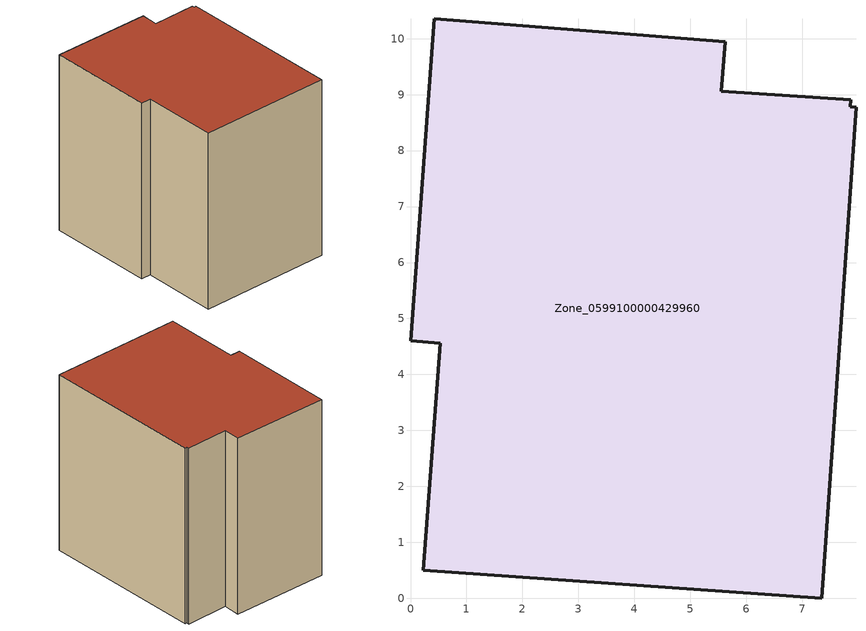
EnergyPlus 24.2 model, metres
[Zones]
Zone_0599100000429960
 floor ground (C_G): 7.96,8.78 7.35,0 0.23,0.5 0.53,4.56 0,4.6 0.42,10.36 5.62,9.95 5.55,9.06 7.87,8.9 7.86,8.78 z7.51
 wall outside (C_F): 5.62,9.95 0.42,10.36 0,4.6 0.53,4.56 0.23,0.5 7.35,0 7.96,8.78 7.86,8.78 7.87,8.9 5.55,9.06 5.62,9.95 z7.51:17.16
 roof outside (C_R): 7.35,0 7.96,8.78 7.86,8.78 7.87,8.9 5.55,9.06 5.62,9.95 0.42,10.36 0,4.6 0.53,4.56 0.23,0.5 z17.16
[BUILDING]
Pand.0599100000429960: North Axis=0; Terrain=City; Loads Convergence Tolerance Value=0.04; Temperature Convergence Tolerance Value=0.4; Solar Distribution=FullExterior; Maximum Number of Warmup Days=25; Minimum Number of Warmup Days=1
[Site:Location]
Rotterdam.The.Hague.AP_ZH_NLD Design_Conditions: Latitude=51.96; Longitude=4.45; Time Zone=1; Elevation=-4.5
[SITE:GROUNDTEMPERATURE:BUILDINGSURFACE]
18, 18, 18, 18, 18, 18, 18, 18, 18, 18, 18, 18
[MATERIAL] Thermal Absorptance=0.9; Solar Absorptance=0.7; Visible Absorptance=0.7
Name | Roughness | Thickness | Conductivity | Density | Specific Heat
G.TC.2006-2014 | MediumSmooth | 0.15 | 0.06 | 540 | 1210
F.TC.2006-2014 | Rough | 0.3 | 0.12 | 1920 | 840
R.TC.2006-2014 | MediumRough | 0.2 | 0.08 | 1500 | 1000
[CONSTRUCTION]
C_G: G.TC.2006-2014
C_F: F.TC.2006-2014
C_R: R.TC.2006-2014
[ZONE]
Zone_0599100000429960: Type=1; Multiplier=1; Ceiling Height=Autocalculate; Volume=Autocalculate; Floor Area=autocalculate; Part of Total Floor Area=Yes
[ZONEINFILTRATION:DESIGNFLOWRATE]
Infil_Zone_0599100000429960: Zone or ZoneList or Space or SpaceList=Zone_0599100000429960; Schedule=AlwaysOn; Design Flow Rate Calculation Method=Flow/Area; Flow Rate per Floor Area=0.0015; Constant Term Coefficient=1; Temperature Term Coefficient=0; Velocity Term Coefficient=0; Velocity Squared Term Coefficient=0
[HVACTEMPLATE:ZONE:IDEALLOADSAIRSYSTEM]
Zone_0599100000429960: Maximum Heating Supply Air Temperature=50; Minimum Cooling Supply Air Temperature=13; Maximum Heating Supply Air Humidity Ratio=0.0156; Minimum Cooling Supply Air Humidity Ratio=0.0077; Heating Limit=NoLimit; Cooling Limit=NoLimit; Dehumidification Control Type=ConstantSensibleHeatRatio; Cooling Sensible Heat Ratio=0.7; Dehumidification Setpoint=60; Humidification Control Type=None; Humidification Setpoint=30; Outdoor Air Method=None; Outdoor Air Flow Rate per Person=0.00944; Outdoor Air Flow Rate per Zone Floor Area=0; Outdoor Air Flow Rate per Zone=0; Demand Controlled Ventilation Type=None; Outdoor Air Economizer Type=NoEconomizer; Heat Recovery Type=None; Sensible Heat Recovery Effectiveness=0.7; Latent Heat Recovery Effectiveness=0.65
[ZONECONTROL:THERMOSTAT]
ThermostatControl_Zone_0599100000429960: Zone or ZoneList=Zone_0599100000429960; Control Type Schedule=DualSetpointControlType; Control 1=Thermostat_Zone_0599100000429960; Temperature Difference Between Cutout And Setpoint=0
[THERMOSTATSETPOINT:DUALSETPOINT]
Thermostat_Zone_0599100000429960: Heating Setpoint Temperature Schedule=HeatingSetpoint_Zone_0599100000429960; Cooling Setpoint Temperature Schedule=CoolingSetpoint_Zone_0599100000429960
[SCHEDULE:COMPACT]
HeatingSetpoint_Zone_0599100000429960: Through: 12/31, For: AllDays, Until: 24:00, 21
CoolingSetpoint_Zone_0599100000429960: Through: 12/31, For: AllDays, Until: 24:00, 24
DualSetpointControlType: Through: 12/31, For: AllDays, Until: 24:00, 4
AlwaysOn: Through: 12/31, For: AllDays, Until: 24:00, 1
